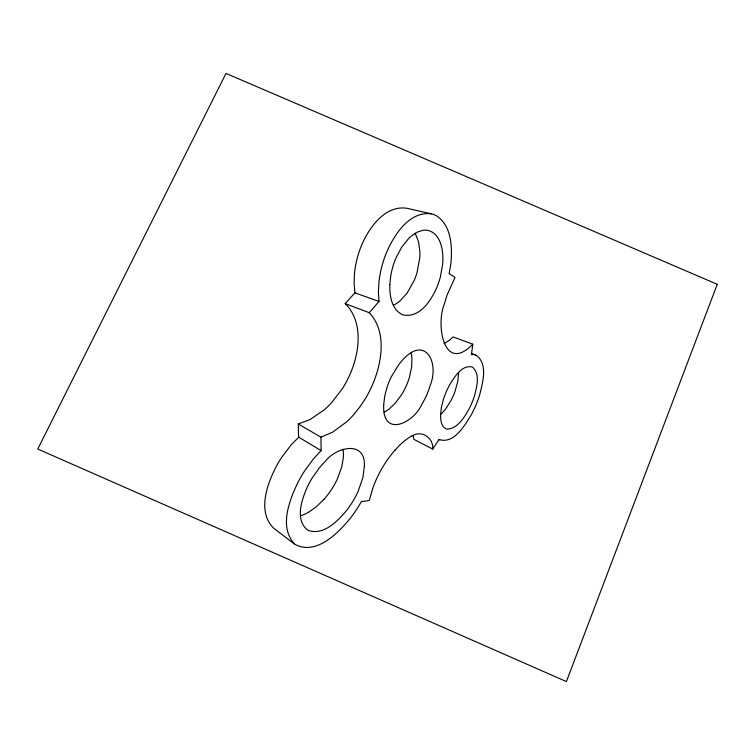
<?xml version="1.0" encoding="UTF-8"?>
<svg xmlns="http://www.w3.org/2000/svg" width="755" height="755" viewBox="0 0 755 755"><rect width="100%" height="100%" fill="white"/><g stroke="black" fill="none" stroke-linecap="round" stroke-linejoin="round"><path stroke-width="1.13" d="M458.653 372.432L457.823 381.275L454.972 391.524A76.859 75.472 15.4 0 1 451.018 400.443L445.743 408.87L440.571 414.703M444.063 343.629L449.225 340.354A44.054 42.724 19.4 0 0 453.104 336.919L472.79 344.176C443.638 374.348 435.569 324.065 444.459 303.925A125.613 120.177 37.5 0 1 447.253 294.639L454.991 277.51A31.181 30.181 21.1 0 0 449.083 273.772L450.433 266.619A104.332 100.349 7.1 0 0 451.254 259.135C452.132 243.988 450.49 224.688 436.315 215.751A17.676 16.903 16.7 0 0 431.36 213.835L406.926 208.286C386.673 205.152 371.592 224.443 363.683 240.647A103.963 100.16 22.9 0 0 354.416 274.32L354.133 284.05L354.954 292.836L345.195 303.614C362.032 320.158 360.088 347.225 352.623 367.77A109.579 106.257 -11.4 0 1 342.506 388.495L331.511 402.802A88.41 86.042 -10.5 0 1 324.131 409.88L310.135 419.478L298.272 423.999L298.48 434.002A113.108 111.834 36.9 0 0 298.725 437.192L291.081 444.969L281.766 457.247A123.074 121.583 87.9 0 0 275.764 467.383C266.779 485.172 257.228 512.107 273.782 528.292L294.912 544.374C316.42 555.652 338.023 533.2 350.66 517.817A125.896 123.452 -31.2 0 0 358.172 507.03L361.456 501.433A44.545 44.507 11 0 0 369.27 500.405L373.093 487.39A125.755 122.442 67.4 0 1 388.834 457.775L395.176 449.791M298.272 423.999L320.941 437.154L321.12 450.612L313.485 458.804L304.123 471.667A136.919 134.418 80.9 0 0 298.036 482.218C289.316 500.395 278.623 527.49 294.912 544.374M472.79 344.176L471.441 354.642A9.107 8.862 33 0 1 475.914 355.058C488.334 363.712 482.709 382.379 479.746 394.629A111.325 109.296 12.6 0 1 471.167 414.976C464.448 425.707 454.123 444.299 438.995 439.533M413.193 435.588A30.304 30.134 34.8 0 1 413.834 439.334L432.7 449.055L439.023 439.486L439.74 439.901M345.195 303.614L369.27 312.702L379.01 301.443L378.406 292.459L378.906 282.474A114.581 110.183 27.7 0 1 388.683 247.744C396.564 231.559 410.871 211.155 431.36 213.844M324.244 499.017L316.581 506.567L308.568 512.286M411.645 436.315C421.262 429.425 433.71 437.673 432.7 449.055M320.941 437.154L332.634 432.171L346.488 421.932A95.423 93.148 -9 0 0 353.84 414.495L360.428 406.218L366.194 397.281A121.357 117.931 -10.6 0 0 375.112 378.132C382.53 357.351 385.711 330.077 369.27 312.702M354.954 292.836L379.01 301.443M471.62 353.463L475.905 355.095M298.725 437.192L321.12 450.612M415.175 233.238L418.506 241.609L419.874 251.406A59.758 57.512 8.8 0 1 419.742 258.116L416.939 272.989A81.323 78.199 6 0 1 414.259 280.332L406.992 293.355L399.763 301.113A34.541 33.371 11.3 0 1 393.298 305.303M395.412 449.98A60.57 59.626 62.3 0 1 411.503 436.088M308.559 512.267A37.099 36.617 -44.3 0 1 300.499 515.797M324.235 499.017A82.635 81.191 -31.6 0 0 337.56 478.528L341.788 466.76L343.346 457.596A34.938 34.617 -33.1 0 0 342.996 449.404M384.163 412.202A33.399 32.918 11.9 0 0 389.127 409.002L395.12 403.349L401.641 394.591A73.471 72.055 3.1 0 0 409.446 377.302L411.673 366.751L411.937 358.691A33.154 32.54 14 0 0 411.06 352.991M383.719 404.454C381.822 438.296 413.702 423.395 422.017 404.019A81.332 79.879 6.5 0 0 429.878 386.362C440.052 362.126 424.782 334.437 402.141 360.541A57.427 56.332 35.3 0 0 398.951 364.363L391.307 376.754A87.165 85.287 41.9 0 0 387.419 386.126L384.814 395.582L383.719 404.454M364.335 466.43L362.947 477.424L358.106 491.439A91.723 90.336 -34.1 0 1 346.243 510.852C337.221 521.573 323.065 536.116 307.729 530.18C294.733 519.827 301.651 500.037 307.153 487.334A93.403 92.186 85.5 0 1 311.957 478.34L318.855 468.506A77.85 77.019 88.6 0 1 325.263 461.418C335.871 447.092 366.043 439.636 364.335 466.43M440.58 414.278C440.58 419.204 440.722 425.82 445.563 428.557A5.993 5.889 41.7 0 0 447.724 429.123C458.077 428.094 464.174 417.383 468.93 409.238A84.06 82.569 19 0 0 474.253 396.517C476.707 387.372 480.614 374.272 472.413 367.015C461.749 364.505 454.595 377 449.772 384.635A82.672 80.209 46.9 0 0 443.345 399.631L441.43 407.228L440.58 414.278M389.844 284.654C389.457 295.545 391.571 309.918 402.774 314.807C419.487 318.685 431.171 300.518 436.852 287.334A87.089 83.833 8.2 0 0 440.288 277.33L442.581 264.637A64.345 61.957 11.3 0 0 442.855 257.247C442.619 247.093 439.58 233.814 428.529 230.53A14.185 13.609 16.9 0 0 423.055 230.275L417.411 232.049L411.418 235.956A41.742 40.157 19.5 0 0 408.804 238.297L401.679 247.14L395.922 258.059A84.522 81.38 25.3 0 0 390.675 276.453L389.844 284.654M717.25 284.305L566.401 681.576L37.75 449.036L226 73.424L717.25 284.305"/></g></svg>
